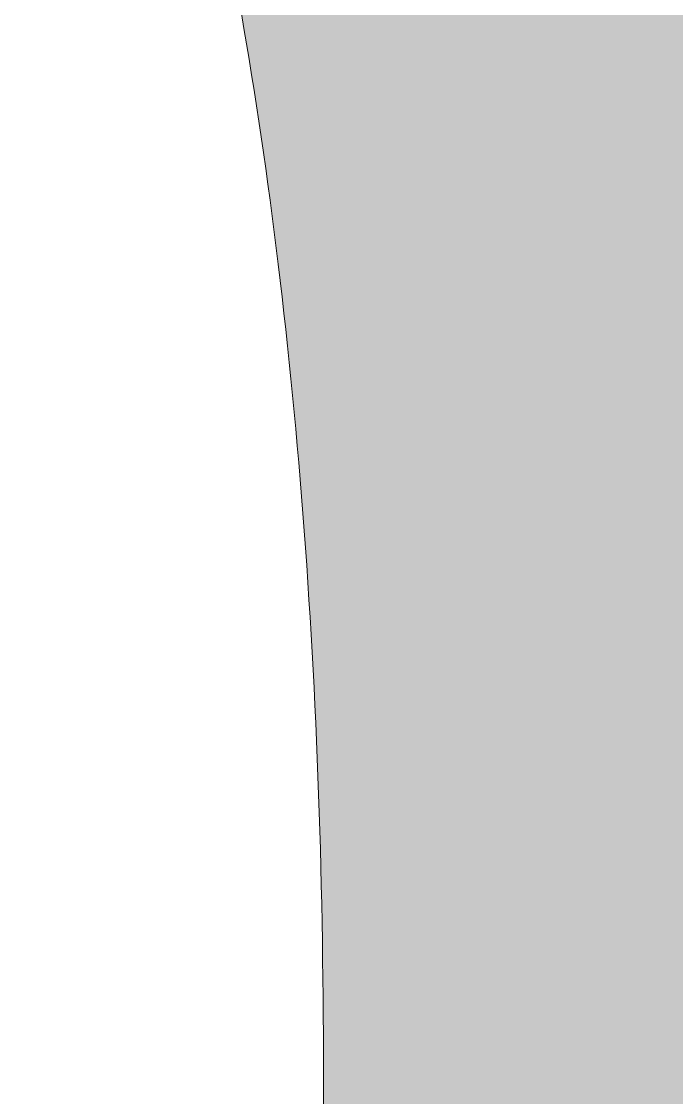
# Model space of a CAD drawing. Extents: x 387 to 1612, y -1116 to -885.
# Drawn here: x 1326.12 to 1335.47, y -957.32 to -941.96 of the extents above; entities that cross this region are included whole.
import ezdxf

# ---------------------------------------------------------------- set-up
doc = ezdxf.new("R2010")
doc.units = 0
doc.header["$MEASUREMENT"] = 0
doc.layers.add('katman 1', color=7, linetype='Continuous')

# ---------------------------------------------------------------- blocks, each defined once
blk = doc.blocks.new('block 3')
at = {"layer": 'katman 1', "true_color": 0xffffff}
h = blk.add_hatch(color=7, dxfattribs=at)
h.dxf.hatch_style = 2
edge = h.paths.add_edge_path()
edge.add_spline(control_points=[(1440.159, -948.961), (1440.159, -967.175), (1432.895, -985.389), (1418.371, -1003.603), (1408.008, -1016.785), (1394.466, -1029.222), (1377.75, -1040.917), (1377.298, -1041.217), (1369.958, -1045.805), (1355.737, -1054.69), (1351.274, -1057.503), (1345.108, -1062.092), (1337.241, -1068.461), (1332.93, -1071.865), (1329.261, -1073.57), (1326.236, -1073.57), (1323.21, -1073.57), (1321.243, -1072.46), (1320.336, -1070.237), (1319.654, -1068.461), (1319.314, -1064.981), (1319.314, -1059.799), (1319.314, -1048.693), (1321.167, -1031.255), (1324.874, -1007.49), (1328.58, -983.723), (1330.434, -966.881), (1330.434, -956.958), (1330.434, -951.183), (1330.017, -946.002), (1329.186, -941.411), (1330.017, -938.894), (1331.568, -937.634), (1333.839, -937.634), (1334.973, -937.634), (1336.222, -938.005), (1337.583, -938.744), (1338.717, -935.785), (1339.663, -930.453), (1340.418, -922.752), (1341.173, -914.017), (1341.894, -908.314), (1342.576, -905.649), (1343.937, -900.173), (1346.13, -897.431), (1349.155, -897.431), (1349.989, -897.431), (1350.932, -897.652), (1351.993, -898.097), (1353.43, -900.173), (1354.148, -903.505), (1354.148, -908.092), (1354.148, -908.092), (1354.148, -909.426), (1354.148, -909.426), (1354.148, -912.683), (1354.336, -915.35), (1354.715, -917.421), (1365.532, -906.465), (1373.06, -899.951), (1377.298, -897.875), (1380.169, -896.542), (1386.448, -895.876), (1396.133, -895.876), (1407.781, -895.876), (1416.782, -898.174), (1423.137, -902.761), (1434.484, -910.757), (1440.159, -926.16), (1440.159, -948.961)], knot_values=[0, 0, 0, 0, 1, 1, 1, 2, 2, 2, 3, 3, 3, 4, 4, 4, 5, 5, 5, 6, 6, 6, 7, 7, 7, 8, 8, 8, 9, 9, 9, 10, 10, 10, 11, 11, 11, 12, 12, 12, 13, 13, 13, 14, 14, 14, 15, 15, 15, 16, 16, 16, 17, 17, 17, 18, 18, 18, 19, 19, 19, 20, 20, 20, 21, 21, 21, 22, 22, 22, 23, 23, 23, 23], degree=3, periodic=1)
edge = h.paths.add_edge_path()
edge.add_spline(control_points=[(1425.974, -955.403), (1425.974, -943.708), (1421.02, -934.674), (1411.11, -928.306), (1404.149, -923.863), (1397.455, -921.642), (1391.025, -921.642), (1380.814, -921.642), (1371.547, -925.862), (1363.225, -934.303), (1360.427, -937.116), (1357.589, -939.931), (1354.715, -942.742), (1351.387, -946.446), (1349.497, -949.184), (1349.043, -950.96), (1346.32, -961.478), (1343.823, -975.249), (1341.555, -992.275), (1339.739, -1006.491), (1337.923, -1020.706), (1336.107, -1034.922), (1347.606, -1028.557), (1364.55, -1018.782), (1386.941, -1005.602), (1412.962, -989.314), (1425.974, -972.582), (1425.974, -955.403)], knot_values=[0, 0, 0, 0, 1, 1, 1, 2, 2, 2, 3, 3, 3, 4, 4, 4, 5, 5, 5, 6, 6, 6, 7, 7, 7, 8, 8, 8, 9, 9, 9, 9], degree=3, periodic=1)
at = {"layer": 'katman 1', "lineweight": 0}
blk.add_open_spline([(1440.159, -948.961), (1440.159, -967.175), (1432.895, -985.389), (1418.371, -1003.603), (1408.008, -1016.785), (1394.466, -1029.222), (1377.75, -1040.917), (1377.298, -1041.217), (1369.958, -1045.805), (1355.737, -1054.69), (1351.274, -1057.503), (1345.108, -1062.092), (1337.241, -1068.461), (1332.93, -1071.865), (1329.261, -1073.57), (1326.236, -1073.57), (1323.21, -1073.57), (1321.243, -1072.46), (1320.336, -1070.237), (1319.654, -1068.461), (1319.314, -1064.981), (1319.314, -1059.799), (1319.314, -1048.693), (1321.167, -1031.255), (1324.874, -1007.49), (1328.58, -983.723), (1330.434, -966.881), (1330.434, -956.958), (1330.434, -951.183), (1330.017, -946.002), (1329.186, -941.411), (1330.017, -938.894), (1331.568, -937.634), (1333.839, -937.634), (1334.973, -937.634), (1336.222, -938.005), (1337.583, -938.744), (1338.717, -935.785), (1339.663, -930.453), (1340.418, -922.752), (1341.173, -914.017), (1341.894, -908.314), (1342.576, -905.649), (1343.937, -900.173), (1346.13, -897.431), (1349.155, -897.431), (1349.989, -897.431), (1350.932, -897.652), (1351.993, -898.097), (1353.43, -900.173), (1354.148, -903.505), (1354.148, -908.092), (1354.148, -908.092), (1354.148, -909.426), (1354.148, -909.426), (1354.148, -912.683), (1354.336, -915.35), (1354.715, -917.421), (1365.532, -906.465), (1373.06, -899.951), (1377.298, -897.875), (1380.169, -896.542), (1386.448, -895.876), (1396.133, -895.876), (1407.781, -895.876), (1416.782, -898.174), (1423.137, -902.761), (1434.484, -910.757), (1440.159, -926.16), (1440.159, -948.961)], degree=3, knots=[0, 0, 0, 0, 1, 1, 1, 2, 2, 2, 3, 3, 3, 4, 4, 4, 5, 5, 5, 6, 6, 6, 7, 7, 7, 8, 8, 8, 9, 9, 9, 10, 10, 10, 11, 11, 11, 12, 12, 12, 13, 13, 13, 14, 14, 14, 15, 15, 15, 16, 16, 16, 17, 17, 17, 18, 18, 18, 19, 19, 19, 20, 20, 20, 21, 21, 21, 22, 22, 22, 23, 23, 23, 23], dxfattribs=at)
blk = doc.blocks.new('block 2')
at = {"layer": 'katman 1'}
blk.add_blockref('block 3', (0, 0), dxfattribs=at)

msp = doc.modelspace()

# ---------------------------------------------------------------- block references
at = {"layer": 'katman 1'}
msp.add_blockref('block 2', (0, 0), dxfattribs=at)

doc.saveas('drawing.dxf')
